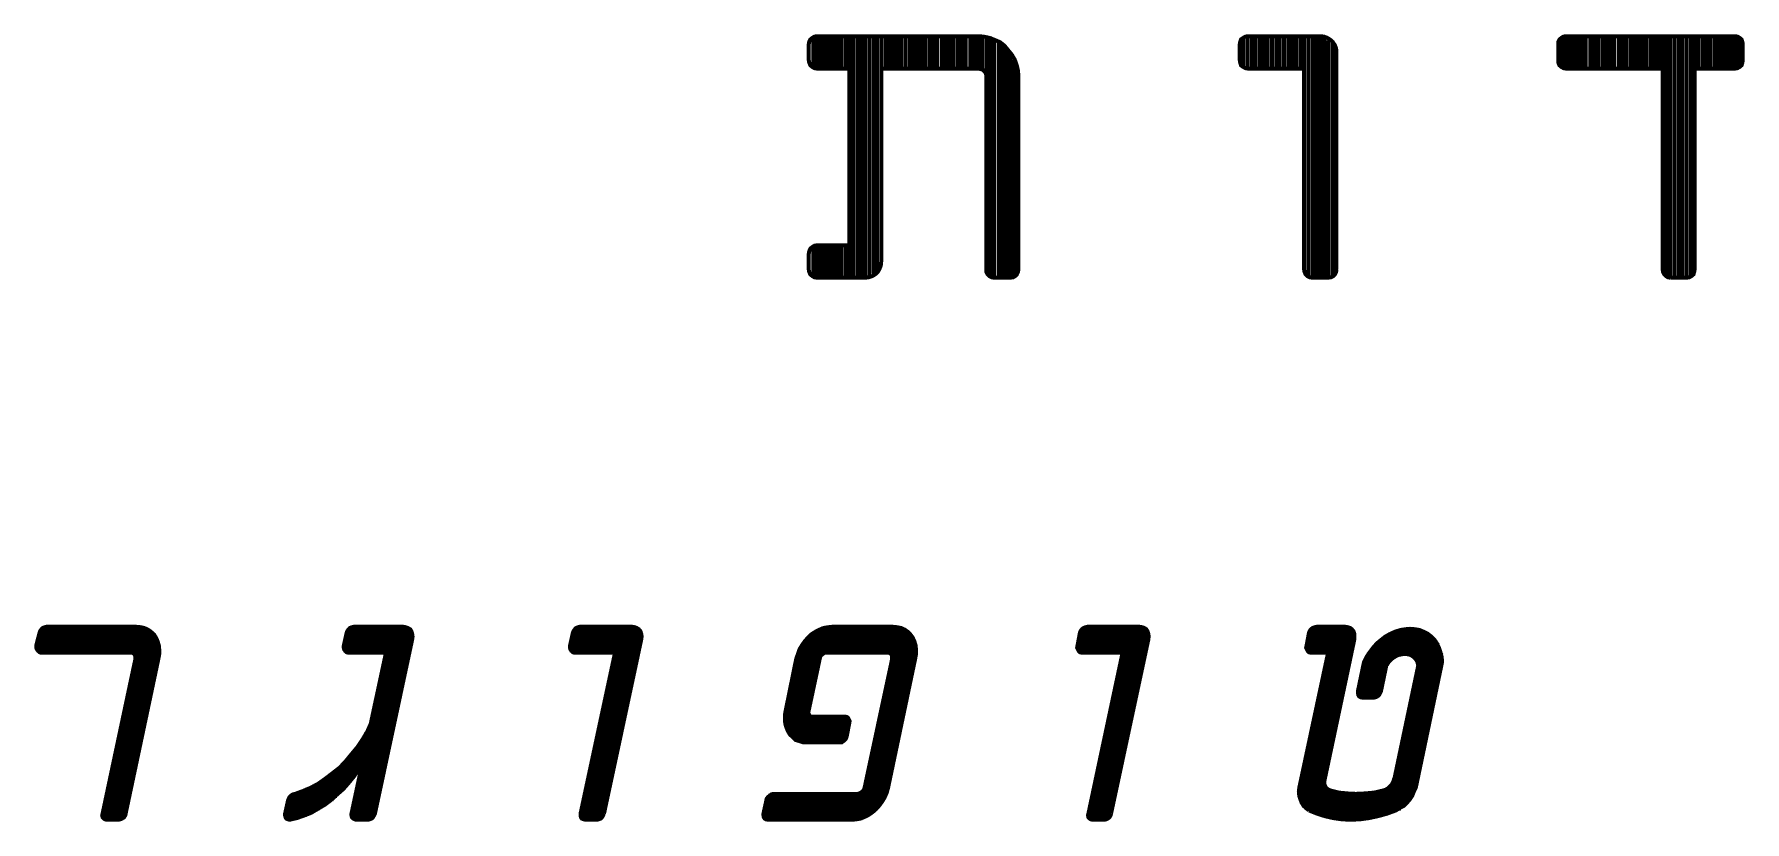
# Model space of a CAD drawing. Extents: x 489 to 720, y 1028 to 1176.
# Drawn here: x 689.029 to 693.833, y 1106.155 to 1108.368 of the extents above; entities that cross this region are included whole.
import ezdxf

# ---------------------------------------------------------------- set-up
doc = ezdxf.new("R2010")
doc.units = 0
doc.header["$MEASUREMENT"] = 0
doc.layers.add('M1280', color=7, linetype='Continuous')

msp = doc.modelspace()

# ---------------------------------------------------------------- linework, layer by layer
at = {"layer": 'M1280', "color": 7, "linetype": 'Continuous', "ltscale": 0.045455, "const_width": 0.0112}
for points in [[(691.3179, 1108.271), (691.227, 1108.271), (691.2202, 1108.2722), (691.2145, 1108.2756), (691.2088, 1108.2801), (691.2054, 1108.2881), (691.2043, 1108.2949), (691.2043, 1108.3392), (691.2054, 1108.346), (691.2088, 1108.3529), (691.2145, 1108.3574), (691.2202, 1108.3608), (691.227, 1108.362), (691.6793, 1108.362), (691.6952, 1108.3608), (691.7111, 1108.3574), (691.7259, 1108.3517), (691.7418, 1108.3449), (691.7543, 1108.3347), (691.7645, 1108.3222), (691.7747, 1108.3097), (691.7827, 1108.296), (691.7884, 1108.2801), (691.7918, 1108.2654), (691.7929, 1108.2495), (691.7929, 1107.7063), (691.7918, 1107.6995), (691.7884, 1107.6926), (691.7838, 1107.6881), (691.7781, 1107.6847), (691.7702, 1107.6835), (691.7247, 1107.6835), (691.7179, 1107.6847), (691.7111, 1107.6881), (691.7066, 1107.6926), (691.7031, 1107.6995), (691.7031, 1107.7063)], [(691.2168, 1108.271), (691.2168, 1108.362)], [(691.227, 1108.271), (691.227, 1108.362)], [(691.2384, 1108.271), (691.2384, 1108.362)], [(691.2497, 1108.271), (691.2497, 1108.362)], [(691.2611, 1108.271), (691.2611, 1108.362)], [(691.2725, 1108.271), (691.2725, 1108.362)], [(691.2838, 1108.271), (691.2838, 1108.362)], [(691.2952, 1108.271), (691.2952, 1108.362)], [(691.3066, 1108.271), (691.3066, 1108.362)], [(691.3179, 1107.6835), (691.3179, 1108.362)], [(691.3281, 1107.6835), (691.3281, 1108.362)], [(691.3406, 1107.6835), (691.3406, 1108.362)], [(691.352, 1107.6835), (691.352, 1108.362)], [(691.3622, 1107.6835), (691.3622, 1108.362)], [(691.3747, 1107.6835), (691.3747, 1108.362)], [(691.3861, 1107.6949), (691.3861, 1108.362)], [(691.3963, 1107.6949), (691.3963, 1108.362)], [(691.4077, 1107.729), (691.4077, 1108.362)], [(691.4202, 1108.271), (691.4202, 1108.362)], [(691.4304, 1108.271), (691.4304, 1108.362)], [(691.4418, 1108.271), (691.4418, 1108.362)], [(691.4531, 1108.271), (691.4531, 1108.362)], [(691.4645, 1108.271), (691.4645, 1108.362)], [(691.4759, 1108.271), (691.4759, 1108.362)], [(691.4872, 1108.271), (691.4872, 1108.362)], [(691.4986, 1108.271), (691.4986, 1108.362)], [(691.51, 1108.271), (691.51, 1108.362)], [(691.5213, 1108.271), (691.5213, 1108.362)], [(691.5316, 1108.271), (691.5316, 1108.362)], [(691.5441, 1108.271), (691.5441, 1108.362)], [(691.5554, 1108.271), (691.5554, 1108.362)], [(691.5656, 1108.271), (691.5656, 1108.362)], [(691.5781, 1108.271), (691.5781, 1108.362)], [(691.5895, 1108.271), (691.5895, 1108.362)], [(691.5997, 1108.271), (691.5997, 1108.362)], [(691.6111, 1108.271), (691.6111, 1108.362)], [(691.6236, 1108.271), (691.6236, 1108.362)], [(691.6338, 1108.271), (691.6338, 1108.362)], [(691.6452, 1108.271), (691.6452, 1108.362)], [(691.6577, 1108.271), (691.6577, 1108.362)], [(691.6679, 1108.271), (691.6679, 1108.362)], [(691.6793, 1108.271), (691.6793, 1108.362)], [(691.6906, 1108.271), (691.6906, 1108.362)], [(691.7031, 1108.362), (691.7031, 1107.7063)], [(691.7134, 1107.6835), (691.7134, 1108.362)], [(692.5952, 1108.271), (692.4372, 1108.271), (692.4304, 1108.2722), (692.4247, 1108.2756), (692.4179, 1108.2801), (692.4156, 1108.2881), (692.4145, 1108.2949), (692.4145, 1108.3392), (692.4156, 1108.346), (692.4179, 1108.3529), (692.4247, 1108.3574), (692.4304, 1108.3608), (692.4372, 1108.362), (692.6406, 1108.362), (692.6509, 1108.3608), (692.66, 1108.3574), (692.6691, 1108.3517), (692.6759, 1108.3449), (692.6816, 1108.337), (692.685, 1108.3279), (692.6861, 1108.3165), (692.6861, 1107.7063)], [(692.4259, 1108.271), (692.4259, 1108.362)], [(692.4372, 1108.271), (692.4372, 1108.362)], [(692.4486, 1108.271), (692.4486, 1108.362)], [(692.4588, 1108.271), (692.4588, 1108.362)], [(692.4713, 1108.271), (692.4713, 1108.362)], [(692.4827, 1108.271), (692.4827, 1108.362)], [(692.4929, 1108.271), (692.4929, 1108.362)], [(692.5054, 1108.271), (692.5054, 1108.362)], [(692.5168, 1108.271), (692.5168, 1108.362)], [(692.527, 1108.271), (692.527, 1108.362)], [(692.5384, 1108.271), (692.5384, 1108.362)], [(692.5509, 1108.271), (692.5509, 1108.362)], [(692.5611, 1108.271), (692.5611, 1108.362)], [(692.5725, 1108.271), (692.5725, 1108.362)], [(692.585, 1108.271), (692.585, 1108.362)], [(692.5952, 1108.362), (692.5952, 1107.7063), (692.5963, 1107.6995), (692.5997, 1107.6926), (692.6043, 1107.6881), (692.6111, 1107.6847), (692.6179, 1107.6835), (692.6622, 1107.6835), (692.6702, 1107.6847), (692.677, 1107.6881), (692.6816, 1107.6926), (692.685, 1107.6995), (692.6861, 1107.7063)], [(692.6066, 1107.6835), (692.6066, 1108.362)], [(692.6179, 1107.6835), (692.6179, 1108.362)], [(692.6293, 1107.6835), (692.6293, 1108.362)], [(692.6406, 1107.6835), (692.6406, 1108.362)], [(692.652, 1107.6835), (692.652, 1108.362)], [(693.602, 1108.271), (693.3304, 1108.271), (693.3236, 1108.2722), (693.3179, 1108.2756), (693.3122, 1108.2801), (693.3088, 1108.2881), (693.3088, 1108.2949), (693.3088, 1108.3392), (693.3088, 1108.346), (693.3122, 1108.3529), (693.3179, 1108.3574), (693.3236, 1108.3608), (693.3304, 1108.362), (693.8054, 1108.362), (693.8122, 1108.3608), (693.8179, 1108.3574), (693.8236, 1108.3529), (693.8259, 1108.346), (693.827, 1108.3392), (693.827, 1108.2949), (693.8259, 1108.2881), (693.8236, 1108.2801), (693.8179, 1108.2756), (693.8122, 1108.2722), (693.8054, 1108.271), (693.6918, 1108.271)], [(693.3191, 1108.271), (693.3191, 1108.362)], [(693.3304, 1108.271), (693.3304, 1108.362)], [(693.3418, 1108.271), (693.3418, 1108.362)], [(693.3531, 1108.271), (693.3531, 1108.362)], [(693.3645, 1108.271), (693.3645, 1108.362)], [(693.3759, 1108.271), (693.3759, 1108.362)], [(693.3861, 1108.271), (693.3861, 1108.362)], [(693.3986, 1108.271), (693.3986, 1108.362)], [(693.41, 1108.271), (693.41, 1108.362)], [(693.4202, 1108.271), (693.4202, 1108.362)], [(693.4327, 1108.271), (693.4327, 1108.362)], [(693.4441, 1108.271), (693.4441, 1108.362)], [(693.4543, 1108.271), (693.4543, 1108.362)], [(693.4656, 1108.271), (693.4656, 1108.362)], [(693.4781, 1108.271), (693.4781, 1108.362)], [(693.4884, 1108.271), (693.4884, 1108.362)], [(693.4997, 1108.271), (693.4997, 1108.362)], [(693.5122, 1108.271), (693.5122, 1108.362)], [(693.5225, 1108.271), (693.5225, 1108.362)], [(693.5338, 1108.271), (693.5338, 1108.362)], [(693.5452, 1108.271), (693.5452, 1108.362)], [(693.5566, 1108.271), (693.5566, 1108.362)], [(693.5679, 1108.271), (693.5679, 1108.362)], [(693.5793, 1108.271), (693.5793, 1108.362)], [(693.5906, 1108.271), (693.5906, 1108.362)], [(693.602, 1108.362), (693.602, 1107.7063), (693.6031, 1107.6995), (693.6066, 1107.6926), (693.6111, 1107.6881), (693.6168, 1107.6847), (693.6236, 1107.6835)], [(693.6134, 1107.6835), (693.6134, 1108.362)], [(693.6236, 1107.6835), (693.6236, 1108.362)], [(693.6918, 1108.362), (693.6918, 1107.7063), (693.6906, 1107.6995), (693.6884, 1107.6926), (693.6827, 1107.6881), (693.677, 1107.6847), (693.6691, 1107.6835), (693.6236, 1107.6835)], [(693.6361, 1107.6835), (693.6361, 1108.362)], [(693.6475, 1107.6835), (693.6475, 1108.362)], [(693.6577, 1107.6835), (693.6577, 1108.362)], [(693.6691, 1107.6835), (693.6691, 1108.362)], [(693.6816, 1107.6835), (693.6816, 1108.362)], [(693.7031, 1108.271), (693.7031, 1108.362)], [(693.7156, 1108.271), (693.7156, 1108.362)], [(693.7259, 1108.271), (693.7259, 1108.362)], [(693.7372, 1108.271), (693.7372, 1108.362)], [(693.7486, 1108.271), (693.7486, 1108.362)], [(693.76, 1108.271), (693.76, 1108.362)], [(693.7713, 1108.271), (693.7713, 1108.362)], [(693.7827, 1108.271), (693.7827, 1108.362)], [(693.7941, 1108.271), (693.7941, 1108.362)], [(693.8054, 1108.271), (693.8054, 1108.362)], [(693.8168, 1108.271), (693.8168, 1108.362)], [(691.7247, 1107.6835), (691.7247, 1108.3506)], [(691.7372, 1107.6835), (691.7372, 1108.3506)], [(691.7475, 1107.6835), (691.7475, 1108.3392)], [(691.7588, 1107.6835), (691.7588, 1108.329)], [(691.7702, 1107.6835), (691.7702, 1108.3165)], [(692.6622, 1107.6835), (692.6622, 1108.3506)], [(692.6747, 1107.6835), (692.6747, 1108.3506)], [(691.7031, 1108.2495), (691.702, 1108.2563), (691.6986, 1108.262), (691.6929, 1108.2676), (691.6861, 1108.2699), (691.6793, 1108.271), (691.4077, 1108.271)], [(691.7816, 1107.6835), (691.7816, 1108.2949)], [(691.3179, 1107.7745), (691.227, 1107.7745), (691.2202, 1107.7733), (691.2145, 1107.7699), (691.2088, 1107.7654), (691.2054, 1107.7574), (691.2043, 1107.7506), (691.2043, 1107.7063), (691.2054, 1107.6995), (691.2088, 1107.6926), (691.2145, 1107.6881), (691.2202, 1107.6847), (691.227, 1107.6835), (691.3622, 1107.6835), (691.3725, 1107.6847), (691.3827, 1107.6881), (691.3918, 1107.6938), (691.3986, 1107.7006), (691.4031, 1107.7085), (691.4066, 1107.7176), (691.4077, 1107.729)], [(691.2168, 1107.6835), (691.2168, 1107.7745)], [(691.227, 1107.6835), (691.227, 1107.7745)], [(691.2384, 1107.6835), (691.2384, 1107.7745)], [(691.2497, 1107.6835), (691.2497, 1107.7745)], [(691.2611, 1107.6835), (691.2611, 1107.7745)], [(691.2725, 1107.6835), (691.2725, 1107.7745)], [(691.2838, 1107.6835), (691.2838, 1107.7745)], [(691.2952, 1107.6835), (691.2952, 1107.7745)], [(691.3066, 1107.6835), (691.3066, 1107.7745)], [(689.3009, 1106.6301), (689.0486, 1106.6301), (689.0441, 1106.6313), (689.0406, 1106.6347), (689.0372, 1106.6392), (689.035, 1106.6438), (689.035, 1106.6495), (689.0441, 1106.6858), (689.0463, 1106.6915), (689.0497, 1106.696), (689.0531, 1106.6995), (689.0588, 1106.7017), (689.0634, 1106.7029), (689.3156, 1106.7029), (689.3281, 1106.7017), (689.3384, 1106.6995), (689.3486, 1106.6949), (689.3566, 1106.6892), (689.3656, 1106.6813), (689.3713, 1106.6722), (689.3759, 1106.662), (689.3793, 1106.6506), (689.3804, 1106.6392), (689.3804, 1106.6256), (689.3781, 1106.6131), (689.2861, 1106.1779), (689.285, 1106.1733), (689.2816, 1106.1676), (689.2759, 1106.1642), (689.2713, 1106.162), (689.2656, 1106.1608), (689.2327, 1106.1608), (689.2281, 1106.162), (689.2247, 1106.1642), (689.2213, 1106.1676), (689.2202, 1106.1733), (689.2213, 1106.1779)], [(689.0406, 1106.6301), (689.0554, 1106.7029)], [(689.0486, 1106.6301), (689.0634, 1106.7029)], [(689.0566, 1106.6301), (689.0713, 1106.7029)], [(689.0645, 1106.6301), (689.0804, 1106.7029)], [(689.0725, 1106.6301), (689.0884, 1106.7029)], [(689.0816, 1106.6301), (689.0963, 1106.7029)], [(689.0895, 1106.6301), (689.1043, 1106.7029)], [(689.0975, 1106.6301), (689.1122, 1106.7029)], [(689.1054, 1106.6301), (689.1213, 1106.7029)], [(689.1134, 1106.6301), (689.1293, 1106.7029)], [(689.1225, 1106.6301), (689.1372, 1106.7029)], [(689.1304, 1106.6301), (689.1452, 1106.7029)], [(689.1384, 1106.6301), (689.1531, 1106.7029)], [(689.1463, 1106.6301), (689.1622, 1106.7029)], [(689.1543, 1106.6301), (689.1702, 1106.7029)], [(689.1634, 1106.6301), (689.1781, 1106.7029)], [(689.1713, 1106.6301), (689.1861, 1106.7029)], [(689.1781, 1106.6301), (689.1941, 1106.7029)], [(689.1861, 1106.6301), (689.2031, 1106.7029)], [(689.1941, 1106.6301), (689.2111, 1106.7029)], [(689.2031, 1106.6301), (689.2191, 1106.7029)], [(689.2111, 1106.6301), (689.227, 1106.7029)], [(689.2191, 1106.6301), (689.2338, 1106.7029)], [(689.2213, 1106.1779), (689.3327, 1106.7029)], [(689.2247, 1106.1608), (689.3406, 1106.7029)], [(689.227, 1106.6301), (689.2429, 1106.7029)], [(689.2327, 1106.1608), (689.3463, 1106.6938)], [(689.235, 1106.6301), (689.2509, 1106.7029)], [(689.2418, 1106.1608), (689.3543, 1106.6938)], [(689.2441, 1106.6301), (689.2588, 1106.7029)], [(689.2497, 1106.1608), (689.3622, 1106.6858)], [(689.252, 1106.6301), (689.2668, 1106.7029)], [(689.2577, 1106.1608), (689.3679, 1106.6767)], [(689.26, 1106.6301), (689.2747, 1106.7029)], [(689.2679, 1106.6301), (689.2838, 1106.7029)], [(689.2759, 1106.6301), (689.2918, 1106.7029)], [(689.285, 1106.6301), (689.2997, 1106.7029)], [(689.2929, 1106.6301), (689.3077, 1106.7029)], [(689.3134, 1106.6131), (689.3134, 1106.6188), (689.3122, 1106.6233), (689.31, 1106.6267), (689.3054, 1106.6301), (689.3009, 1106.6301), (689.3156, 1106.7029)], [(689.3088, 1106.6301), (689.3247, 1106.7029)], [(690.0179, 1106.6301), (689.9111, 1106.6301), (689.9066, 1106.6313), (689.9031, 1106.6347), (689.8997, 1106.6392), (689.8986, 1106.6438), (689.8986, 1106.6495), (689.9066, 1106.6858), (689.9088, 1106.6915), (689.9122, 1106.696), (689.9156, 1106.6995), (689.9213, 1106.7017), (689.927, 1106.7029), (690.0656, 1106.7029), (690.0725, 1106.7017), (690.0781, 1106.6995), (690.085, 1106.696), (690.0884, 1106.6904), (690.0906, 1106.6835), (690.0918, 1106.6756), (690.0906, 1106.6665), (689.9861, 1106.1779), (689.9838, 1106.1733), (689.9804, 1106.1676), (689.977, 1106.1642), (689.9713, 1106.162), (689.9668, 1106.1608), (689.9338, 1106.1608), (689.9293, 1106.162), (689.9247, 1106.1642), (689.9213, 1106.1676), (689.9202, 1106.1733), (689.9202, 1106.1779), (690.0327, 1106.7029)], [(689.9031, 1106.6301), (689.9179, 1106.7029)], [(689.9111, 1106.6301), (689.927, 1106.7029)], [(689.9191, 1106.6301), (689.935, 1106.7029)], [(689.9259, 1106.1608), (690.0406, 1106.7029)], [(689.9281, 1106.6301), (689.9429, 1106.7029)], [(689.9338, 1106.1608), (690.0497, 1106.7029)], [(689.9361, 1106.6301), (689.9509, 1106.7029)], [(689.9418, 1106.1608), (690.0577, 1106.7029)], [(689.9441, 1106.6301), (689.9588, 1106.7029)], [(689.9497, 1106.1608), (690.0656, 1106.7029)], [(689.952, 1106.6301), (689.9679, 1106.7029)], [(689.9577, 1106.1608), (690.0736, 1106.7029)], [(689.96, 1106.6301), (689.9759, 1106.7029)], [(689.9668, 1106.1608), (690.0793, 1106.6938)], [(689.9691, 1106.6301), (689.9838, 1106.7029)], [(689.9747, 1106.1608), (690.0884, 1106.6938)], [(689.977, 1106.6301), (689.9918, 1106.7029)], [(689.985, 1106.6301), (689.9997, 1106.7029)], [(689.9929, 1106.6301), (690.0088, 1106.7029)], [(690.0009, 1106.6301), (690.0168, 1106.7029)], [(690.01, 1106.6301), (690.0247, 1106.7029)], [(690.6611, 1106.6301), (690.5463, 1106.6301), (690.5418, 1106.6313), (690.5384, 1106.6347), (690.535, 1106.6392), (690.5338, 1106.6438), (690.5338, 1106.6495), (690.5418, 1106.6858), (690.5441, 1106.6915), (690.5475, 1106.696), (690.5509, 1106.6995), (690.5566, 1106.7017), (690.5611, 1106.7029), (690.7088, 1106.7029), (690.7156, 1106.7017), (690.7213, 1106.6995), (690.727, 1106.696), (690.7316, 1106.6904), (690.7338, 1106.6835), (690.735, 1106.6756), (690.7338, 1106.6665), (690.6293, 1106.1779)], [(690.5384, 1106.6301), (690.5531, 1106.7029)], [(690.5463, 1106.6301), (690.5611, 1106.7029)], [(690.5543, 1106.6301), (690.5702, 1106.7029)], [(690.5622, 1106.6301), (690.5781, 1106.7029)], [(690.6759, 1106.7029), (690.5634, 1106.1779), (690.5634, 1106.1733), (690.5645, 1106.1676), (690.5668, 1106.1642), (690.5725, 1106.162), (690.577, 1106.1608), (690.61, 1106.1608), (690.6145, 1106.162), (690.6202, 1106.1642), (690.6236, 1106.1676), (690.627, 1106.1733), (690.6293, 1106.1779)], [(690.5691, 1106.1608), (690.6838, 1106.7029)], [(690.5713, 1106.6301), (690.5861, 1106.7029)], [(690.577, 1106.1608), (690.6929, 1106.7029)], [(690.5793, 1106.6301), (690.5941, 1106.7029)], [(690.585, 1106.1608), (690.7009, 1106.7029)], [(690.5872, 1106.6301), (690.602, 1106.7029)], [(690.5929, 1106.1608), (690.7088, 1106.7029)], [(690.5952, 1106.6301), (690.6111, 1106.7029)], [(690.6009, 1106.1608), (690.7168, 1106.7029)], [(690.6031, 1106.6301), (690.6191, 1106.7029)], [(690.61, 1106.1608), (690.7225, 1106.6938)], [(690.6122, 1106.6301), (690.627, 1106.7029)], [(690.6179, 1106.1608), (690.7316, 1106.6938)], [(690.6202, 1106.6301), (690.635, 1106.7029)], [(690.6281, 1106.6301), (690.6429, 1106.7029)], [(690.6361, 1106.6301), (690.652, 1106.7029)], [(690.6441, 1106.6301), (690.66, 1106.7029)], [(690.6531, 1106.6301), (690.6679, 1106.7029)], [(691.2031, 1106.4676), (691.2031, 1106.462), (691.2043, 1106.4574), (691.2066, 1106.4529), (691.2111, 1106.4506), (691.2168, 1106.4506), (691.3066, 1106.4506), (691.3111, 1106.4495), (691.3145, 1106.4472), (691.3168, 1106.4426), (691.3191, 1106.4381), (691.3179, 1106.4313), (691.3111, 1106.396), (691.3088, 1106.3892), (691.3054, 1106.3847), (691.3009, 1106.3813), (691.2963, 1106.3779), (691.2895, 1106.3779), (691.2009, 1106.3779), (691.1895, 1106.3779), (691.1793, 1106.3813), (691.1679, 1106.3847), (691.16, 1106.3926), (691.152, 1106.3995), (691.1463, 1106.4085), (691.1418, 1106.4188), (691.1384, 1106.4301), (691.1372, 1106.4426), (691.1372, 1106.4551), (691.1395, 1106.4676), (691.1691, 1106.6131), (691.1736, 1106.6256), (691.1781, 1106.6392), (691.185, 1106.6506), (691.1929, 1106.662), (691.202, 1106.6722), (691.2111, 1106.6813), (691.2236, 1106.6892), (691.235, 1106.6949), (691.2463, 1106.6995), (691.2588, 1106.7017), (691.2702, 1106.7029), (691.4406, 1106.7029), (691.452, 1106.7017), (691.4634, 1106.6995), (691.4736, 1106.6949), (691.4816, 1106.6892), (691.4895, 1106.6813), (691.4963, 1106.6722), (691.5009, 1106.662), (691.5043, 1106.6506), (691.5054, 1106.6392), (691.5054, 1106.6256), (691.5031, 1106.6131), (691.427, 1106.2506), (691.4236, 1106.2381), (691.4179, 1106.2245), (691.4111, 1106.2131), (691.4031, 1106.2017), (691.3941, 1106.1915), (691.3838, 1106.1824), (691.3725, 1106.1745), (691.3611, 1106.1688), (691.3497, 1106.1642), (691.3384, 1106.162), (691.3259, 1106.1608), (691.0895, 1106.1608), (691.0838, 1106.162), (691.0804, 1106.1642), (691.0781, 1106.1676), (691.077, 1106.1733), (691.077, 1106.1779), (691.085, 1106.2142), (691.0861, 1106.2199), (691.0895, 1106.2245), (691.0952, 1106.229), (691.0997, 1106.2324), (691.1054, 1106.2335), (691.3418, 1106.2335), (691.3463, 1106.2347), (691.3509, 1106.237), (691.3554, 1106.2404), (691.3588, 1106.2449), (691.3611, 1106.2506)], [(691.1497, 1106.4051), (691.2066, 1106.6767)], [(691.1554, 1106.396), (691.2179, 1106.6858)], [(691.1622, 1106.3858), (691.2281, 1106.6938)], [(691.1702, 1106.3858), (691.235, 1106.6938)], [(691.177, 1106.3779), (691.2452, 1106.7029)], [(691.2543, 1106.7029), (691.185, 1106.3779)], [(691.2463, 1106.6301), (691.2622, 1106.7029)], [(691.2554, 1106.6301), (691.2702, 1106.7029)], [(691.2634, 1106.6301), (691.2781, 1106.7029)], [(691.2713, 1106.6301), (691.2861, 1106.7029)], [(691.2793, 1106.6301), (691.2952, 1106.7029)], [(691.2872, 1106.6301), (691.3031, 1106.7029)], [(691.2963, 1106.6301), (691.3111, 1106.7029)], [(691.3043, 1106.6301), (691.3191, 1106.7029)], [(691.3122, 1106.6301), (691.327, 1106.7029)], [(691.3202, 1106.6301), (691.3361, 1106.7029)], [(691.327, 1106.6301), (691.3441, 1106.7029)], [(691.3361, 1106.6301), (691.352, 1106.7029)], [(691.3418, 1106.1608), (691.4577, 1106.7029)], [(691.3441, 1106.6301), (691.36, 1106.7029)], [(691.3497, 1106.1608), (691.4656, 1106.7029)], [(691.352, 1106.6301), (691.3679, 1106.7029)], [(691.36, 1106.6301), (691.3759, 1106.7029)], [(691.36, 1106.1699), (691.4713, 1106.6938)], [(691.3679, 1106.6301), (691.3838, 1106.7029)], [(691.3679, 1106.1699), (691.4793, 1106.6938)], [(691.377, 1106.6301), (691.3918, 1106.7029)], [(691.3793, 1106.1779), (691.4861, 1106.6858)], [(691.385, 1106.6301), (691.3997, 1106.7029)], [(691.3884, 1106.187), (691.4918, 1106.6767)], [(691.3929, 1106.6301), (691.4077, 1106.7029)], [(691.4009, 1106.6301), (691.4168, 1106.7029)], [(691.4088, 1106.6301), (691.4247, 1106.7029)], [(691.4179, 1106.6301), (691.4327, 1106.7029)], [(691.4259, 1106.6301), (691.4406, 1106.7029)], [(691.4338, 1106.6301), (691.4486, 1106.7029)], [(692.085, 1106.6301), (691.9702, 1106.6301), (691.9656, 1106.6313), (691.9622, 1106.6347), (691.96, 1106.6392), (691.9577, 1106.6438), (691.9588, 1106.6495), (691.9656, 1106.6858), (691.9679, 1106.6915), (691.9713, 1106.696), (691.9759, 1106.6995), (691.9816, 1106.7017), (691.9872, 1106.7029), (692.1327, 1106.7029), (692.1406, 1106.7017), (692.1463, 1106.6995), (692.152, 1106.696), (692.1554, 1106.6904), (692.1577, 1106.6835), (692.1588, 1106.6756), (692.1577, 1106.6665), (692.0531, 1106.1779)], [(691.9634, 1106.6301), (691.9793, 1106.7029)], [(691.9702, 1106.6301), (691.9872, 1106.7029)], [(691.9793, 1106.6301), (691.9952, 1106.7029)], [(691.9872, 1106.6301), (692.0031, 1106.7029)], [(692.1009, 1106.7029), (691.9895, 1106.1779), (691.9884, 1106.1733), (691.9895, 1106.1676), (691.9929, 1106.1642), (691.9963, 1106.162), (692.0009, 1106.1608), (692.0338, 1106.1608), (692.0395, 1106.162), (692.0441, 1106.1642), (692.0486, 1106.1676), (692.052, 1106.1733), (692.0531, 1106.1779)], [(691.9929, 1106.1608), (692.1088, 1106.7029)], [(691.9952, 1106.6301), (692.0111, 1106.7029)], [(692.0009, 1106.1608), (692.1168, 1106.7029)], [(692.0031, 1106.6301), (692.0191, 1106.7029)], [(692.0088, 1106.1608), (692.1247, 1106.7029)], [(692.0111, 1106.6301), (692.027, 1106.7029)], [(692.0168, 1106.1608), (692.1327, 1106.7029)], [(692.0202, 1106.6301), (692.035, 1106.7029)], [(692.0259, 1106.1608), (692.1418, 1106.7029)], [(692.0281, 1106.6301), (692.0429, 1106.7029)], [(692.0338, 1106.1608), (692.1475, 1106.6938)], [(692.0361, 1106.6301), (692.0509, 1106.7029)], [(692.0418, 1106.1608), (692.1554, 1106.6938)], [(692.0441, 1106.6301), (692.06, 1106.7029)], [(692.052, 1106.6301), (692.0679, 1106.7029)], [(692.0611, 1106.6301), (692.0759, 1106.7029)], [(692.0691, 1106.6301), (692.0838, 1106.7029)], [(692.077, 1106.6301), (692.0918, 1106.7029)], [(692.6781, 1106.7029), (692.5816, 1106.2506), (692.5804, 1106.2392), (692.5816, 1106.2279), (692.585, 1106.2176), (692.5884, 1106.2085), (692.5941, 1106.1995), (692.6009, 1106.1938), (692.6088, 1106.187)], [(692.585, 1106.2233), (692.6861, 1106.7029)], [(692.5895, 1106.2063), (692.6941, 1106.7029)], [(692.5952, 1106.1972), (692.702, 1106.7029)], [(692.6327, 1106.1779), (692.7361, 1106.6665), (692.7361, 1106.6756), (692.7361, 1106.6835), (692.7338, 1106.6904), (692.7293, 1106.696), (692.7247, 1106.6995), (692.7179, 1106.7017), (692.7111, 1106.7029), (692.6304, 1106.7029), (692.6247, 1106.7017), (692.6191, 1106.6995), (692.6145, 1106.696), (692.6111, 1106.6915), (692.6088, 1106.6858), (692.602, 1106.6495), (692.6009, 1106.6438), (692.6031, 1106.6392), (692.6054, 1106.6347), (692.6088, 1106.6313), (692.6134, 1106.6301), (692.6622, 1106.6301)], [(692.602, 1106.187), (692.7111, 1106.7029)], [(692.6066, 1106.6301), (692.6213, 1106.7029)], [(692.6088, 1106.187), (692.7191, 1106.7029)], [(692.6088, 1106.187), (692.6316, 1106.1779), (692.6531, 1106.171), (692.677, 1106.1654), (692.7009, 1106.162), (692.7259, 1106.1608), (692.752, 1106.162), (692.777, 1106.1654), (692.8031, 1106.171), (692.8281, 1106.1779), (692.8531, 1106.187), (692.8634, 1106.1938), (692.8747, 1106.1995), (692.8838, 1106.2085), (692.8918, 1106.2176), (692.8986, 1106.2279), (692.9031, 1106.2392), (692.9088, 1106.2506), (692.9827, 1106.604), (692.9816, 1106.6176), (692.9781, 1106.6313), (692.9736, 1106.6449), (692.9679, 1106.6563), (692.9611, 1106.6665), (692.952, 1106.6756), (692.9418, 1106.6835), (692.9304, 1106.6892), (692.9191, 1106.6938), (692.9066, 1106.696), (692.8929, 1106.6972), (692.8793, 1106.696), (692.8656, 1106.6938), (692.8509, 1106.6892), (692.8384, 1106.6835), (692.8236, 1106.6756), (692.8122, 1106.6665), (692.7997, 1106.6563), (692.7895, 1106.6449), (692.7793, 1106.6313), (692.7702, 1106.6176), (692.7634, 1106.604), (692.7463, 1106.5222), (692.7463, 1106.5176), (692.7475, 1106.5108), (692.7497, 1106.5074), (692.7531, 1106.5051), (692.7588, 1106.504), (692.7918, 1106.504), (692.7963, 1106.5051), (692.8009, 1106.5074), (692.8054, 1106.5108), (692.8088, 1106.5176), (692.8111, 1106.5222), (692.8452, 1106.6858)], [(692.6134, 1106.6301), (692.6304, 1106.7029)], [(692.6168, 1106.187), (692.7259, 1106.6938)], [(692.6213, 1106.6301), (692.6384, 1106.7029)], [(692.6247, 1106.1779), (692.7327, 1106.6938)], [(692.6304, 1106.6301), (692.6463, 1106.7029)], [(692.6384, 1106.6301), (692.6543, 1106.7029)], [(692.6463, 1106.6301), (692.6611, 1106.7029)], [(692.6543, 1106.6301), (692.6702, 1106.7029)], [(692.7918, 1106.504), (692.8281, 1106.6767)], [(692.7986, 1106.504), (692.8372, 1106.6858)], [(692.935, 1106.6858), (692.8281, 1106.1779)], [(692.8361, 1106.1779), (692.9429, 1106.6858)], [(692.8384, 1106.6131), (692.8554, 1106.6938)], [(692.8452, 1106.187), (692.9497, 1106.6767)], [(692.8463, 1106.6131), (692.8634, 1106.6938)], [(692.8566, 1106.6222), (692.8725, 1106.6938)], [(692.8656, 1106.6222), (692.8804, 1106.6938)], [(692.8747, 1106.6301), (692.8884, 1106.6938)], [(692.8827, 1106.6301), (692.8963, 1106.6938)], [(692.8895, 1106.6222), (692.9043, 1106.6938)], [(692.8963, 1106.6222), (692.9134, 1106.6938)], [(692.9031, 1106.6131), (692.9213, 1106.6938)], [(692.9122, 1106.6131), (692.9293, 1106.6938)], [(689.2656, 1106.1608), (689.3736, 1106.6665)], [(689.2736, 1106.1608), (689.3781, 1106.6495)], [(691.1395, 1106.4313), (691.185, 1106.6495)], [(691.1441, 1106.4142), (691.1975, 1106.6665)], [(691.2554, 1106.6301), (691.2486, 1106.6301), (691.2441, 1106.6267), (691.2395, 1106.6233), (691.2361, 1106.6188), (691.235, 1106.6131)], [(691.4384, 1106.6131), (691.4384, 1106.6188), (691.4372, 1106.6233), (691.435, 1106.6267), (691.4304, 1106.6301), (691.4259, 1106.6301), (691.2554, 1106.6301)], [(691.3986, 1106.1972), (691.4986, 1106.6665)], [(691.41, 1106.2142), (691.5031, 1106.6495)], [(692.7509, 1106.504), (692.777, 1106.6301)], [(692.7588, 1106.504), (692.7872, 1106.6404)], [(692.7668, 1106.504), (692.7997, 1106.6585)], [(692.7747, 1106.504), (692.8088, 1106.6665)], [(692.7827, 1106.504), (692.8168, 1106.6665)], [(692.9156, 1106.5949), (692.9134, 1106.604), (692.9088, 1106.612), (692.902, 1106.6188), (692.8952, 1106.6233), (692.8872, 1106.6256), (692.8781, 1106.6267), (692.8691, 1106.6256), (692.8588, 1106.6233), (692.8497, 1106.6188), (692.8406, 1106.612), (692.8327, 1106.604), (692.827, 1106.5949)], [(692.8531, 1106.187), (692.9554, 1106.6665)], [(692.8611, 1106.187), (692.9634, 1106.6665)], [(692.8725, 1106.1972), (692.9702, 1106.6585)], [(692.8827, 1106.2063), (692.9736, 1106.6404)], [(692.8941, 1106.2233), (692.9804, 1106.6301)], [(691.1929, 1106.3779), (691.2077, 1106.4506)], [(691.2009, 1106.3779), (691.2168, 1106.4506)], [(691.2088, 1106.3779), (691.2247, 1106.4506)], [(691.2179, 1106.3779), (691.2327, 1106.4506)], [(691.2259, 1106.3779), (691.2406, 1106.4506)], [(691.2338, 1106.3779), (691.2486, 1106.4506)], [(691.2418, 1106.3779), (691.2577, 1106.4506)], [(691.2497, 1106.3779), (691.2656, 1106.4506)], [(691.2588, 1106.3779), (691.2736, 1106.4506)], [(691.2656, 1106.3779), (691.2816, 1106.4506)], [(691.2736, 1106.3779), (691.2895, 1106.4506)], [(691.2816, 1106.3779), (691.2986, 1106.4506)], [(691.2895, 1106.3779), (691.3066, 1106.4506)], [(691.2986, 1106.3779), (691.3134, 1106.4506)], [(689.9747, 1106.4313), (689.9645, 1106.4085), (689.9509, 1106.3858), (689.9372, 1106.3654), (689.9202, 1106.3449), (689.9043, 1106.3256), (689.8872, 1106.3074), (689.8668, 1106.2915), (689.8475, 1106.2767), (689.827, 1106.262), (689.8054, 1106.2506), (689.7838, 1106.2415), (689.7622, 1106.2335), (689.7566, 1106.2324), (689.7509, 1106.229), (689.7463, 1106.2245), (689.7441, 1106.2199), (689.7418, 1106.2142), (689.7338, 1106.1779), (689.7338, 1106.1733), (689.735, 1106.1676), (689.7372, 1106.1642), (689.7418, 1106.162), (689.7463, 1106.1608), (689.7668, 1106.1654), (689.7861, 1106.1722), (689.8066, 1106.1801), (689.8259, 1106.1915), (689.8452, 1106.2029), (689.8634, 1106.2165), (689.8804, 1106.2324), (689.8975, 1106.2472), (689.9122, 1106.2642), (689.9281, 1106.2835), (689.9406, 1106.3029), (689.952, 1106.3233)], [(689.9395, 1106.3051), (689.9611, 1106.4051)], [(689.9054, 1106.2597), (689.9259, 1106.3495)], [(689.9156, 1106.2688), (689.935, 1106.3597)], [(689.9281, 1106.287), (689.9475, 1106.3779)], [(689.8554, 1106.2142), (689.8725, 1106.296)], [(689.8634, 1106.2142), (689.8838, 1106.3051)], [(689.8736, 1106.2233), (689.8929, 1106.3142)], [(689.8838, 1106.2335), (689.9031, 1106.3233)], [(689.8941, 1106.2426), (689.9134, 1106.3324)], [(689.7634, 1106.1608), (689.7804, 1106.2426)], [(689.7725, 1106.1699), (689.7884, 1106.2426)], [(689.7804, 1106.1699), (689.7975, 1106.2506)], [(689.7884, 1106.1699), (689.8066, 1106.2506)], [(689.7986, 1106.1779), (689.8168, 1106.2597)], [(689.8077, 1106.1779), (689.8247, 1106.2597)], [(689.8179, 1106.187), (689.8338, 1106.2688)], [(689.8247, 1106.187), (689.8429, 1106.2688)], [(689.835, 1106.1972), (689.8531, 1106.2779)], [(689.8463, 1106.2063), (689.8622, 1106.287)], [(692.6406, 1106.1779), (692.6554, 1106.2506)], [(692.6463, 1106.1699), (692.6611, 1106.2426)], [(692.6531, 1106.2779), (692.652, 1106.2699), (692.652, 1106.262), (692.6543, 1106.2551), (692.6577, 1106.2495), (692.6645, 1106.2449), (692.6702, 1106.2426), (692.6929, 1106.237), (692.7168, 1106.2347), (692.7406, 1106.2335), (692.7656, 1106.2347), (692.7918, 1106.237), (692.8156, 1106.2426), (692.8236, 1106.2449), (692.8316, 1106.2495), (692.8372, 1106.2551), (692.8429, 1106.262), (692.8463, 1106.2699), (692.8486, 1106.2779)], [(692.6543, 1106.1699), (692.6702, 1106.2426)], [(692.6622, 1106.1699), (692.6781, 1106.2426)], [(692.6713, 1106.1699), (692.6861, 1106.2426)], [(692.785, 1106.1699), (692.8009, 1106.2426)], [(692.7929, 1106.1699), (692.8077, 1106.2426)], [(692.8009, 1106.1699), (692.8156, 1106.2426)], [(692.8088, 1106.1699), (692.8236, 1106.2426)], [(692.8191, 1106.1779), (692.835, 1106.2506)], [(689.7384, 1106.1608), (689.7531, 1106.2335)], [(689.7463, 1106.1608), (689.7622, 1106.2335)], [(689.7543, 1106.1608), (689.7702, 1106.2335)], [(691.0816, 1106.1608), (691.0975, 1106.2335)], [(691.0895, 1106.1608), (691.1054, 1106.2335)], [(691.0986, 1106.1608), (691.1134, 1106.2335)], [(691.1066, 1106.1608), (691.1213, 1106.2335)], [(691.1145, 1106.1608), (691.1293, 1106.2335)], [(691.1213, 1106.1608), (691.1384, 1106.2335)], [(691.1293, 1106.1608), (691.1463, 1106.2335)], [(691.1384, 1106.1608), (691.1543, 1106.2335)], [(691.1463, 1106.1608), (691.1622, 1106.2335)], [(691.1543, 1106.1608), (691.1691, 1106.2335)], [(691.1622, 1106.1608), (691.1781, 1106.2335)], [(691.1702, 1106.1608), (691.1861, 1106.2335)], [(691.1793, 1106.1608), (691.1941, 1106.2335)], [(691.1872, 1106.1608), (691.202, 1106.2335)], [(691.1952, 1106.1608), (691.21, 1106.2335)], [(691.2031, 1106.1608), (691.2191, 1106.2335)], [(691.2111, 1106.1608), (691.227, 1106.2335)], [(691.2202, 1106.1608), (691.235, 1106.2335)], [(691.2281, 1106.1608), (691.2429, 1106.2335)], [(691.2361, 1106.1608), (691.2509, 1106.2335)], [(691.2441, 1106.1608), (691.26, 1106.2335)], [(691.252, 1106.1608), (691.2679, 1106.2335)], [(691.2611, 1106.1608), (691.2759, 1106.2335)], [(691.2691, 1106.1608), (691.2838, 1106.2335)], [(691.277, 1106.1608), (691.2918, 1106.2335)], [(691.285, 1106.1608), (691.3009, 1106.2335)], [(691.2941, 1106.1608), (691.3088, 1106.2335)], [(691.302, 1106.1608), (691.3168, 1106.2335)], [(691.31, 1106.1608), (691.3247, 1106.2335)], [(691.3179, 1106.1608), (691.3327, 1106.2335)], [(691.3259, 1106.1608), (691.3418, 1106.2335)], [(691.3327, 1106.1608), (691.3497, 1106.2335)], [(692.677, 1106.1608), (692.6918, 1106.2335)], [(692.685, 1106.1608), (692.6997, 1106.2335)], [(692.6929, 1106.1608), (692.7088, 1106.2335)], [(692.7009, 1106.1608), (692.7168, 1106.2335)], [(692.71, 1106.1608), (692.7247, 1106.2335)], [(692.7179, 1106.1608), (692.7327, 1106.2335)], [(692.7259, 1106.1608), (692.7406, 1106.2335)], [(692.7338, 1106.1608), (692.7497, 1106.2335)], [(692.7418, 1106.1608), (692.7577, 1106.2335)], [(692.7509, 1106.1608), (692.7656, 1106.2335)], [(692.7588, 1106.1608), (692.7736, 1106.2335)], [(692.7668, 1106.1608), (692.7816, 1106.2335)], [(692.7747, 1106.1608), (692.7906, 1106.2335)]]:
    msp.add_lwpolyline(points, dxfattribs=at)

doc.saveas('drawing.dxf')
